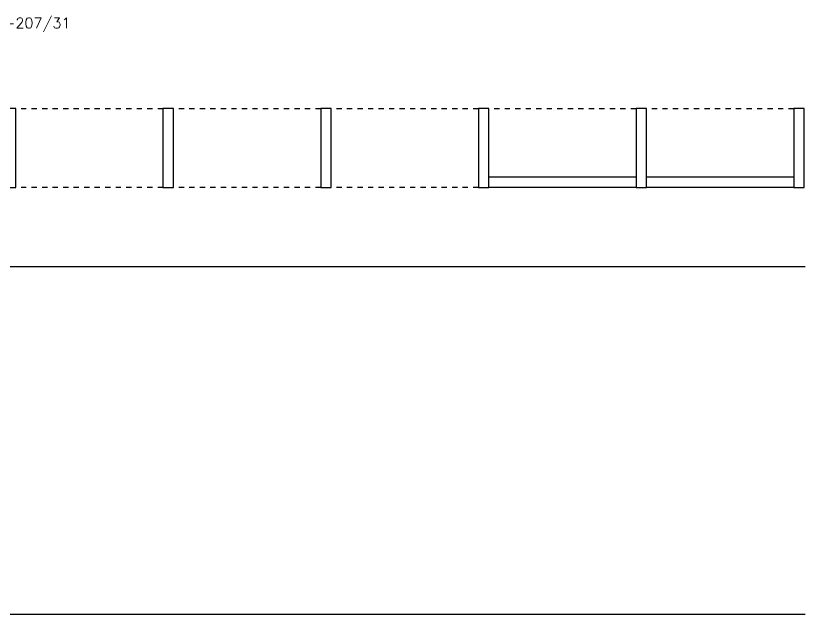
# Model space of a CAD drawing. Extents: x -248 to -11, y 347 to 447.
# Drawn here: x -27.07 to -12.05, y 380.95 to 392.33 of the extents above; entities that cross this region are included whole.
import ezdxf
from ezdxf.enums import TextEntityAlignment as Align

# ---------------------------------------------------------------- set-up
doc = ezdxf.new("R2010")
doc.units = 0
doc.header["$LTSCALE"] = 0.02
doc.header["$MEASUREMENT"] = 0
doc.linetypes.add('HIDDEN2', pattern=[0.1875, 0.125, -0.0625])
doc.layers.get('0').update_dxf_attribs({"linetype": 'CONTINUOUS'})
for name, color, linetype in [('ALV', 2, 'CONTINUOUS'), ('ESTR', 3, 'CONTINUOUS'), ('PISO', 1, 'CONTINUOUS'), ('PROJ', 1, 'HIDDEN2'), ('TEXTO-ENDEREÇO', 2, 'CONTINUOUS')]:
    doc.layers.add(name, color=color, linetype=linetype)
doc.styles.add('UNB-100-1', font='simplex.shx', dxfattribs={"height": 0.2})

# ---------------------------------------------------------------- blocks, each defined once
blk = doc.blocks.new('PILAR-SSS')
blk.add_lwpolyline([(0.003, -42.962), (0.003, -44.462), (0.203, -44.462), (0.203, -42.962)], close=True)

msp = doc.modelspace()

# ---------------------------------------------------------------- linework, layer by layer
at = {"layer": 'ALV'}
for p, q in [((-15.266, 389.267), (-18.066, 389.267)), ((-12.266, 389.267), (-15.066, 389.267)), ((-15.266, 389.067), (-18.066, 389.067)), ((-12.266, 389.067), (-15.066, 389.067))]:
    msp.add_line(p, q, dxfattribs=at)
at = {"layer": 'PISO'}
for p, q in [((-240.266, 387.567), (-12.049, 387.567)), ((-240.266, 380.953), (-12.049, 380.953))]:
    msp.add_line(p, q, dxfattribs=at)
at = {"layer": 'PROJ'}
for p, q in [((-24.266, 390.567), (-27.066, 390.567)), ((-21.266, 390.567), (-24.066, 390.567)), ((-18.266, 390.567), (-21.066, 390.567)), ((-15.266, 390.567), (-18.066, 390.567)), ((-12.266, 390.567), (-15.066, 390.567)), ((-24.266, 389.067), (-27.066, 389.067)), ((-21.266, 389.067), (-24.066, 389.067)), ((-18.266, 389.067), (-21.066, 389.067))]:
    msp.add_line(p, q, dxfattribs=at)

# ---------------------------------------------------------------- block references
at = {"layer": 'ESTR'}
for p in [(-27.269, 433.53), (-24.269, 433.53), (-21.269, 433.53), (-18.269, 433.53), (-15.269, 433.53), (-12.269, 433.53)]:
    msp.add_blockref('PILAR-SSS', p, dxfattribs=at)

# ---------------------------------------------------------------- texts
at = {"layer": 'TEXTO-ENDEREÇO', "style": 'UNB-100-1'}
msp.add_text('CSS-207/31', height=0.2, rotation=360, dxfattribs=at).set_placement((-26.923, 392.096), align=Align.CENTER)

doc.saveas('drawing.dxf')
